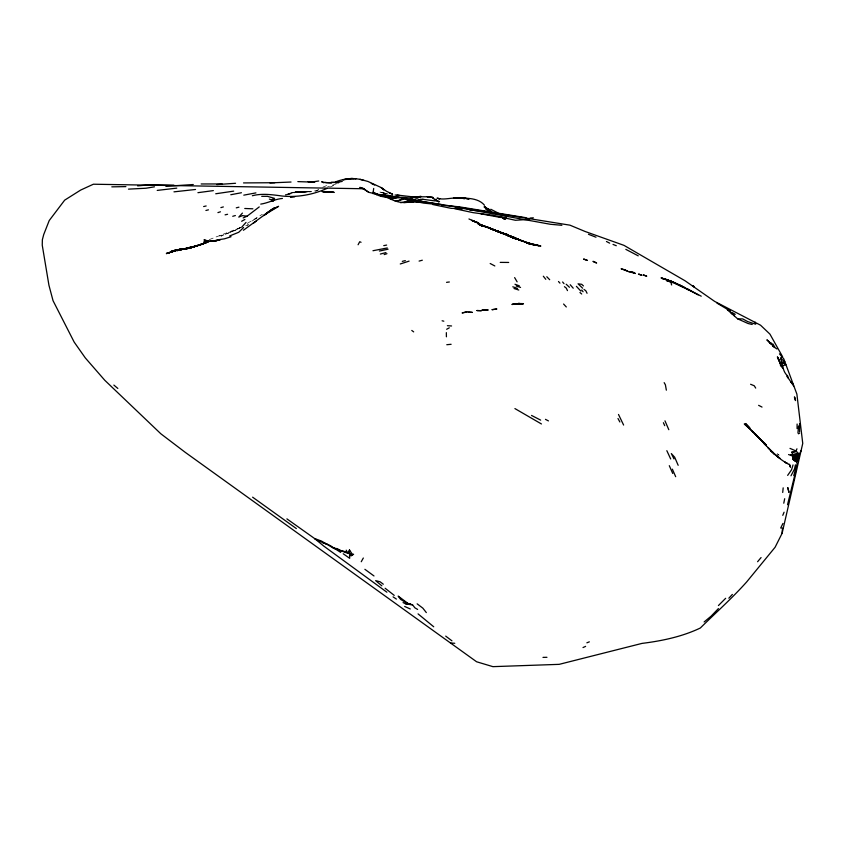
<?xml version="1.0" encoding="UTF-8"?>
<svg xmlns="http://www.w3.org/2000/svg" width="845" height="845" viewBox="0 0 845 845"><rect width="100%" height="100%" fill="white"/><g stroke="black" fill="none" stroke-linecap="round" stroke-linejoin="round"><path stroke-width="0.63" stroke-dasharray="4.22 3.17" d="M254.493 219.499L256.785 218.052L254.165 219.795M247.268 223.397L262.351 214.303M315.502 191.572L318.47 189.713M240.909 227.516L233.473 231.107L240.064 227.59M251.884 221.052L253.606 220.112M322.727 187.231L328.61 184.728M285.557 195.396L294.715 192.311L310.337 191.361M236.336 229.798L235.026 230.4M209.19 239.631L241.005 227.347M336.405 183.787L327.353 187.041M329.867 187.157L336.352 184.337M240.233 227.717L237.941 228.731L240.529 227.601M318.618 189.85L313.337 191.276M219.542 236.008L221.717 235.121M288.895 193.463L285.135 194.931L295.37 191.889L310.907 191.287M287.268 194.783L296.658 192.259L311.499 191.773M245.8 225.604L248.493 224.749L246.064 225.52M289.803 193.209L293.384 192.216L290.606 192.977M306.091 191.72L302.51 192.047L303.08 192.005M301.908 192.09L298.391 192.142L311.224 191.678M297.715 192.026L294.166 192.237L301.211 191.868M308.436 191.72L303.651 192.111L312.661 191.435M295.37 191.889L299.077 191.857M299.563 192.237L295.539 192.269L299.003 192.227L296.13 192.259L296.658 192.259M298.264 191.868L301.971 191.857M384.306 193.093L387.992 193.927M384.961 193.357L378.866 191.752L384.644 193.273M382.046 192.607L385.225 193.42M386.186 193.685L382.521 192.723M777.199 453.691L779.101 455.233L775.625 452.424M230.6 232.164L221.01 236.114L232.797 231.181L230.6 232.164M307.126 191.435L304.115 191.741L307.876 191.382L307.126 191.435M303.482 191.857L296.204 191.847L303.482 191.857M307.855 191.551L307.168 191.572L311.625 191.667L307.855 191.551"/><path stroke-width="1.27" d="M797.067 428.573L797.11 424.042M793.719 386.07L788.269 378.106L787.698 375.972C782.333 371.473 782.966 364.237 780.495 358.259L782.597 356.738L769.943 334.124L760.553 325.198L714.669 301.411L685.094 280.804L623.99 245.367L585.12 231.488L569.952 225.171L376.828 194.118L368.864 192.364L362.822 188.329L359.812 187.389L364.755 189.343L362.822 188.329L368.864 192.364M363.667 188.752L93.383 184.221L80.676 190.062L64.674 200.149L49.221 220.545L43.729 234.53L42.366 239.726L42.25 245.187L48.936 285.251L53.045 300.693L74.17 342.088L85.292 357.9L104.791 380.292L160.856 433.802L185.235 452.339L476.612 661.772L492.92 666.652L559.179 664.35L642.031 643.394C661.984 640.911 682.126 636.697 700.325 628.015C715.789 612.731 732.097 598.239 746.6 582.015L775.097 547.254L782.1 533.332L782.322 529.625M783.178 487.85L782.713 492.455M438.555 201.342L438.47 201.997L439.516 201.543L436.495 201.089L435.925 199.557L434.436 199.568M784.678 498.719L783.78 503.208M381.454 194.54L385.489 195.311L380.525 196.029L385.489 194.899L392.978 196.293C386.197 198.015 378.423 196.938 373.184 192.079L373.701 188.446M784.065 512.207L782.787 515.344M798.134 459.796L799.317 454.187L801.166 450.565M486.91 209.549L488.695 210.996L487.058 208.388L484.227 206.243L488.135 210.151L488.399 208.704L491.853 212.01L485.632 208.662L487.417 210.078M787.529 504.718L796.434 468.341M506.113 217.302L505.817 218.697L504.623 219.204L500.251 216.616M797.342 463.123L793.751 475.566M780.495 358.259L784.847 361.787L781.488 362.325L780.537 365.505L782.966 368.431M793.022 464.94L791.511 469.873L787.646 475.397M782.1 533.332L802.75 443.414L796.877 394.076L783.79 358.903L779.46 353.833M799.085 457.483L798.208 457.261L798.652 456.046L796.592 454.895L792.663 458.402L792.694 459.226L795.187 461.243L797.342 460.81L796.993 455.561M782.966 523.425L780.706 528.009L782.84 528.178M349.492 549.979L349.524 553.57L351.034 555.735L352.576 554.647L349.492 549.979L347.749 553.243L333.342 548.088L321.459 541.053L314.667 538.582L286.899 518.872M795.441 464.834L794.469 469.091L790.973 475.798M796.962 448.811L795.937 450.955L791.723 452.202L793.159 455.339L799.317 454.187L795.937 450.955L790.001 448.378M361.248 561.735L363.329 558.017M796.402 462.648L797.342 460.81L796.096 456.891L793.846 460.166L796.444 458.793L795.187 461.243M260.746 204.11C268.414 202.98 274.805 199.093 282.431 198.459M358.09 244.754L359.716 241.744L361.047 242.283M792.694 459.226L794.416 456.384M246.001 222.446L241.649 227.263M506.187 218.179L505.817 218.697L503.905 217.26M376.68 194.815L377.166 194.139L373.184 192.079M757.595 561.724L761.07 557.573M243.582 227.516L238.723 232.29L229.703 235.913M732.361 594.426L728.844 598.186M242.43 213.077L238.786 217.102L242.536 215.623L247.057 216.225L259.246 206.909M718.408 608.59L711.067 616.206L704.128 621.952M718.43 605.548L725.654 598.302M266.312 213.447L263.703 215.57L271.329 209.866M264.865 214.746L267.379 212.75L243.392 230.262M384.76 196.674C393.157 199.737 403.868 207.057 411.388 198.152L412.994 198.913M265.953 213.743L268.615 211.683M266.671 213.183L274.562 207.849L269.249 211.239M253.363 223.27L256.447 220.978M798.208 457.261L799.243 456.522L798.652 456.046M265.214 214.472L278.596 206.328L271.741 209.444M799.634 433.115L798.504 433.791L797.965 432.82L798.504 425.986M411.388 198.152L405.589 197.54L397.287 201.258M351.034 555.735L353.611 554.267L352.576 554.647L342.045 550.57M241.659 221.274L244.892 219.457M446.646 329.275L449.308 327.818M275.533 207.775L273.474 208.81L275.84 207.627M400.266 263.978L409.096 261.116M583.008 647.566L585.617 646.372M243.17 217.936L247.057 216.225M798.335 455.899L792.663 458.402L794.11 456.617L796.888 455.413L799.243 456.522M326.751 188.498C312.999 194.762 297.218 197.561 282.293 196.04C272.439 194.741 262.151 193.156 252.391 195.734M335.402 181.95C344.38 178.369 354.815 177.365 364.121 180.471M231.076 236.727L224.516 238.818L217.735 239.832M208.863 241.543L195.85 246.254L190.209 247.532L204.321 243.339L195.85 246.254L188.034 247.786L195.85 246.254M205.134 243.033L207.469 242.114L201.078 244.564L209.824 241.174M586.863 642.813L589.335 641.851M410.786 199.99L404.417 202.23L400.593 202.694M196.579 245.958L200.783 244.448L198.617 245.23M171.736 251.123L188.583 248.367L197.487 245.61M201.966 244.216L191.836 247.395L194.561 246.645M194.118 246.761L196.251 246.053M217.925 212.613L220.439 211.799M172.369 251.662L166.623 253.479L178.887 249.676L176.109 250.236L182.583 249.085M181.696 249.148L178.601 250.131L182.721 248.779L180.967 249.264M384.169 254.577L386.957 253.69M172.053 251.747L166.349 253.595L180.566 249.085L174.25 250.574L178.728 249.75M188.583 248.367L193.822 246.814L170.901 251.493L191.466 247.606L180.281 249.655M193.579 246.856L184.78 249L190.864 247.701M220.883 207.616L223.355 206.919M232.734 216.288L235.364 215.549M405.04 198.871L398.122 200.603L394.34 200.603M380.345 254.06L385.943 252.581M419.099 261.084L422.32 260.218M189.798 247.606L193.885 246.529L190.199 247.427M236.273 207.849L238.934 207.173M379.426 251.049L388.098 249.18M273.548 200.709L271.456 201.237L273.558 200.751L269.375 199.071M402.294 261.369L405.325 260.609M173.89 185.213L149.216 184.823L137.661 185.9M403.752 202.726L413.765 201.691M205.905 210.468L208.451 209.845M179.404 249.539L181.728 248.979M207.247 241.332L205.62 241.723L208.504 241.237L203.835 241.987L218.337 240.181L210.225 241.311L216.806 240.571M179.531 249.507L182.097 248.905M203.645 206.56L206.159 205.969M398.745 197.498L390.992 199.061M420.926 199.821L423.091 199.335L435.355 200.962M331.346 182.298L338.75 182.626C332.951 181.675 327.29 183.83 321.649 181.738L323.804 182.784M225.076 214.852L227.58 214.292M189.058 248.25L172.655 250.785L178.601 249.877L175.158 250.384L177.756 249.972M212.285 240.952L214.134 240.593M383.746 245.631L386.64 245.082M387.285 247.955L372.972 250.733M179.647 249.602L186.513 248.335M243.793 195.153L255.929 192.892M414.895 199.093L417.092 198.691L419.849 200.064M318.723 180.988L311.361 182.066L297.841 181.612M342.257 181.4L335.444 182.657L338 182.362M220.133 239.959L215.39 240.73L218.844 240.181M399.917 197.308L405.589 197.54M529.657 219.32L515.429 220.281L493.068 215.359L473.042 212.644L454.705 208.694L462.257 208.947M175.158 250.384L181.305 249.476M230.78 194.73L241.416 192.744M446.551 282.336L449.35 281.987M466.884 312.037L462.109 312.946L466.493 311.805L472.366 312.396L468.679 312.206M290.5 197.36L294.63 196.874M215.728 193.769L233.695 191.128M165.884 186.333L193.283 184.527M410.512 197.149L420.947 196.494L410.512 197.149L416.627 196.864L413.585 197.117M173.975 191.847L195.512 189.481M414.261 197.075L421.317 196.505M446.773 344.718L451.124 344.295M197.92 192.681L213.352 190.611M216.785 184.58L235.554 183.28M417.979 196.716L411.631 196.927M417.25 196.769L429.756 196.822L432.798 197.286L432.756 198.269L435.597 199.6M157.223 190.41L176.774 188.129M530.016 218.052L533.353 217.809M291.039 182.034L269.882 182.921M125.894 186.618L111.804 186.851M261.728 196.336L267.411 196.325L274.593 198.395M154.466 186.829L145.974 188.234L128.482 189.132M146.227 184.907L149.216 184.823M392.312 196.399L399.199 196.885L391.837 198.733L388.795 196.969L386.271 196.547M252.866 208.81L244.765 208.483M542.986 657.389L546.958 657.304M311.361 182.066L314.826 182.002L308.087 181.738M324.29 191.54L333.12 192.174L322.568 191.604M243.518 182.921L274.815 182.71M201.163 183.967L222.182 183.946M419.712 202.156L410.131 201.944M508.69 262.446L500.229 262.383M420.261 199.293L423.091 199.335M731.643 313.801L730.207 311.002L727.334 309.756L737.643 318.84L742.713 318.914L747.645 321.586L755.715 324.205L755.145 322.114M403.076 602.569L406.128 604.08L412.487 604.714L414.895 607.83L417.631 609.425M406.128 604.08L412.487 604.714M463.43 198.121C470.802 198.321 479.21 199.114 484.365 205.06M458.529 208.504L451.219 208.366L432.64 204.501M397.034 195.037L414.789 197.096M330.511 192.206L334.197 192.406L332.127 192.216M476.654 210.627L469.767 209.93M447.385 325.695L451.568 325.969M450.491 642.971L454.779 643.288M331.409 183.027L324.807 182.414M399.368 195.396L395.048 195.015M323.139 191.667L326.265 191.942L322.008 191.551M327.987 191.804L330.057 192.016M353.643 178.696L342.838 179.753L351.774 178.348L355.872 178.939M561.862 225.298L550.412 224.284L455.191 207.014M788.575 454.536L794.11 456.617L790.614 454.716L796.888 455.413L796.592 454.895M430.306 197.022L427.147 196.631L433.263 197.667M477.657 210.68L480.647 211.039M752.24 324.501L748.047 323.508L737.643 318.84M482.653 211.292L485.664 211.704M632.028 272.005L635.429 273.495L628.321 271.488L634.447 272.618M372.592 193.484L377.166 194.139M441.935 205.25L459.12 206.803L526.012 217.714M333.342 548.088L337.176 548.648L342.204 551.278M487.639 212L489.604 212.296M435.756 204.353L423.715 203.127L405.579 199.452M411.8 200.022L442.03 204.743M327.416 191.72L329.487 192.047M464.56 198.3L469.07 199.029L464.127 198.036L458.402 197.836L464.655 198.628L458.698 197.688L453.511 198.005L458.803 198.248C451.642 197.202 444.607 200.286 437.467 198.332L439.812 198.744L436.981 198.216M500.948 217.524L480.932 213.827M531.452 244.385L527.871 243.128L540.853 246.043L527.048 242.716M535.181 245.082L537.166 245.42L531.484 244.3L538.878 245.747L529.625 243.751L517.066 238.913L520.71 240.297L518.957 239.515M493.512 212.951L496.057 213.394M498.571 213.869L501.053 214.345M388.922 196.547L392.439 197.255M488.949 212.095L491.505 212.634M442.104 320.783L443.826 321.184M790.614 454.716L793.159 455.339M502.469 233.04L503.366 233.326L495.783 230.706L507.908 235.28L504.285 233.621M533.47 244.712L534.304 244.923L511.373 237.17L499.722 232.29M488.262 227.4L482.981 225.721L492.107 229.101L486.562 226.999M791.723 452.202L799.317 454.187M770.851 342.922L773.069 346.429L774.802 346.883M595.989 237.213L588.447 234.287M359.991 179.277L367.966 181.474L381.127 187.537L386.514 191.287L392.65 194.234L389.45 192.935M271.826 199.547L274.245 200.244L272.85 199.029L274.498 199.969M486.361 226.967L488.399 227.569M410.279 608.97L404.649 606.446M386.894 592.208L323.846 546.145L314.667 538.582C320.466 542.68 327.786 543.219 333.321 547.644M497.504 231.667L506.049 234.572L479.601 224.274L486.393 227.073M513.897 237.382L504.645 233.959L513.813 237.255M504.687 215.179L508.204 216.299M489.91 228.002L493.723 229.787L487.047 227.083L490.037 228.171M498.666 231.741L501.592 232.681M516.168 286.011L520.562 287.416M514.035 288.504L518.788 290.025M490.512 228.467L492.381 229.079M496.945 231.245L503.557 233.632M667.782 280.012L681.588 285.99L701.234 296.183M474.784 221.601L477.795 222.605L471.816 220.397L479.569 223.735L468.943 218.961M492.265 229.153L490.353 228.499L496.057 230.812L488.685 227.791L495.328 230.484L491.494 228.826L492.614 229.27M511.088 236.389L512.154 236.748M521.534 240.762L518.777 239.822L532.371 244.511L526.995 242.663L528.769 243.349M512.788 286.804L517.467 288.388M496.733 230.78L494.885 230.146L498.74 231.572M497.409 231.107L500.346 232.206L497.451 231.139M670.455 281.047L673.37 282.082L667.106 279.727L689.33 290.236M510.053 235.987L506.292 234.646L511.827 236.621M789.431 464.581L784.72 462.078L787.466 463.588C780.157 459.522 773.629 453.807 767.989 447.596L774.252 453.86L763.521 443.002L765.654 445.083M493.322 229.386L495.17 230.051M493.047 229.513L498.666 231.942M322.547 542.659L326.962 544.254M499.648 231.9L501.465 232.555M514.964 284.258L519.316 285.832M514.552 237.635L512.757 236.97L516.443 238.364M505.785 234.16L503.081 233.167L506.831 234.678M512.387 237.35L508.743 235.839L516.052 238.744L515.133 238.396M670.064 280.91L673 282.04M471.816 220.397L475.746 221.929M487.692 227.4L477.795 223.64L483.52 226.016M493.068 229.555L495.941 230.696L493.216 229.481M613.016 244.406L616.28 245.726M497.652 231.097L500.346 232.206M750.603 384.274L754.268 385.785L755.694 388.087M698.181 294.905L686.478 288.705L691.685 291.24M489.984 228.541L492.815 229.734M678.915 284.828L676.084 283.466L684.144 287.3M517.383 238.955L520.974 240.498L514.837 237.72M506.968 235.068L509.672 236.241M678.767 284.765L681.588 285.99M513.063 237.149L515.788 238.353L513.211 237.191M484.238 207.384L487.639 208.884L489.202 211.504L488.769 209.919L488.949 211.746M489.223 227.823L492.107 229.101M506.662 234.561L508.415 235.343M407.691 201.036L410.723 202.43M771.918 343.778L769.415 342.605L771.136 343.619L766.89 339.827L771.073 343.999M371.293 183.439L374.641 185.023M497.969 212.94L490.797 209.264M625.828 249.359L638.228 255.845M673.571 282.145L676.465 283.571M758.62 405.336L762.021 407.079M781.488 362.325L785.871 364.586L783.019 365.748L780.537 365.505L780.051 362.537M606.456 241.501L609.657 243.159M545.469 419.342L548.437 420.905M540.652 420.123L531.526 415.434M490.184 263.503L494.832 265.964M343.218 553.76L349.693 558.334L349.524 553.57L347.749 553.243L346.218 550.19M735.277 314.34L732.214 312.576L734.4 315.872M514.911 408.579L541.444 423.968M730.207 311.002L716.919 303.08M435.967 199.948L437.974 201.205M334.124 548.173L340.693 552.387M417.155 603.848L422.838 608.146L426.334 612.593M393.083 596.855L396.379 599.063M296.363 528.579L252.613 497.177M433.728 626.789L418.064 613.893M373.997 575.963L364.882 569.308M584.032 289.455L585.807 290.733L587.053 293.278M773.069 346.429L776.946 348.974M445.706 636.116L451.938 640.837M383.303 584.212L380.113 581.804L375.645 580.631L381.834 585.828M569.435 287.268L566.192 284.237M411.779 330.448L413.68 331.884M790.614 381.961L792.842 383.651M500.99 216.415L504.623 219.204L504.275 217.44M385.151 588.257L394.224 595.376M564.439 286.677L566.266 288.092L567.47 290.617M576.406 286.339L580.874 291.134M770.64 450.596L773.418 452.888M770.904 450.807L773.492 452.941M763.331 442.167L755.324 434.51L766.235 444.935L759.106 438.217L764.978 443.562M113.874 385.088L117.835 388.446M566.308 306.967L563.583 304.031M579.966 292.518L581.687 294.007M771.601 344.369L769.468 342.489L769.922 342.89M546.789 276.737L549.683 279.706M334.356 547.961L335.74 549.218M582.617 288.208L578.064 283.814L581.709 284.321L583.43 285.916M766.362 445.78L754.881 433.538L759.761 438.555M756.835 435.819L752.325 431.436L753.148 432.239M502.838 217.429L504.623 219.204M570.206 284.744L573.227 288.198M558.492 281.512L559.939 283.128M562.601 281.987L564.016 283.645M786.716 376.205L788.269 378.106M545.796 279.304L543.324 276.22M581.73 290.046L583.071 291.768M671.12 283.508L671.638 284.966M517.119 281.839L514.637 277.604M487.058 208.388L488.135 210.151M772.974 344.021L774.073 345.848M623.61 425.046L618.498 414.462M664.159 382.658L665.406 384.824L666.346 390.168M779.417 360.815L777.78 357.868L779.777 361.713M617.991 418.528L619.86 421.961M673.983 458.919L671.321 453.554L674.669 457.208L678.165 465.299M779.291 360.762L777.389 356.843L779.196 360.921M487.639 208.884L488.695 210.996M670.687 458.983L666.832 450.681M669.293 465.679L672.736 473.464M675.673 476.696L672.366 469.155M664.973 420.842L668.807 429.693M663.409 422.722L664.698 425.669M780.368 363.445L778.974 360.202L779.946 363.16M799.55 431.806L799.571 423.641M446.34 332.645L446.413 336.796M693.175 285.61L692.678 286.201L694.379 286.951L693.175 285.61M182.721 248.779L177.418 250.627L182.721 248.779M193.611 246.782L187.622 248.493L193.611 246.782M193.663 246.698L184.083 249.032L193.663 246.698M496.702 309.006L492.149 309.671L496.702 309.006M483.572 309.935L481.808 310.221L488.209 309.988L483.572 309.935M519.348 303.45L513.021 304.242L519.348 303.45M513.95 304.189L511.901 304.485L517.151 303.777L522.823 304.211L513.95 304.189M181.147 249.528L177.894 249.94L183.545 249.222L181.147 249.528M410.776 604.217L409.191 604.312L398.175 596.105L400.667 599.432L407.322 603.393L410.776 604.217M520.34 303.577L518.006 303.587L523.488 303.64L520.34 303.577M481.312 310.685L476.992 310.548L481.312 310.685M208.641 241.142L204.173 239.969L208.641 241.142M639.095 274.298L638.471 274.16L641.978 275.269L639.095 274.298M667.307 279.822L661.234 277.942L667.307 279.822M485.336 226.671L481.185 225.488L485.336 226.671M624.888 269.808L621.107 268.794L627.687 271.224L624.888 269.808M668.046 280.128L662.005 278.406L668.046 280.128M593.75 261.58L592.947 261.369L596.633 263.027L593.75 261.58M669.567 281.374L666.356 280.487L672.25 282.695L669.567 281.374M512.197 237.244L507.253 235.375L516.232 239.103L511.024 236.885L514.753 238.501L512.197 237.244M483.625 226.333L479.527 224.981L483.625 226.333M643.89 275.206L643.33 275.016L646.742 276.167L643.89 275.206M505.405 233.811L504.539 233.526L508.257 234.868L505.405 233.811M587.433 260.44L583.747 259.098L587.433 260.44M501.93 232.935L498.096 231.498L501.93 232.935M529.688 244.068L526.182 242.568L529.688 244.068M681.239 286.011L678.408 284.754L683.89 287.416L681.239 286.011M689.076 290.025L686.531 288.684L689.14 290.078M381.179 187.569L383.767 189.766L381.179 187.569M789.473 464.412L790.371 466.989L789.473 464.412M779.829 458.265L773.756 453.438L779.829 458.265M748.596 427.475L744.287 423.936L754.025 432.915L748.596 427.475M764.978 443.878L760.479 439.284L764.978 443.878M749.747 427.919L745.565 423.556L749.747 427.919M794.649 397.499L794.416 396.896L795.546 400.583L794.649 397.499M788.058 488.494L787.751 487.586L788.966 492.392L788.058 488.494"/></g></svg>
